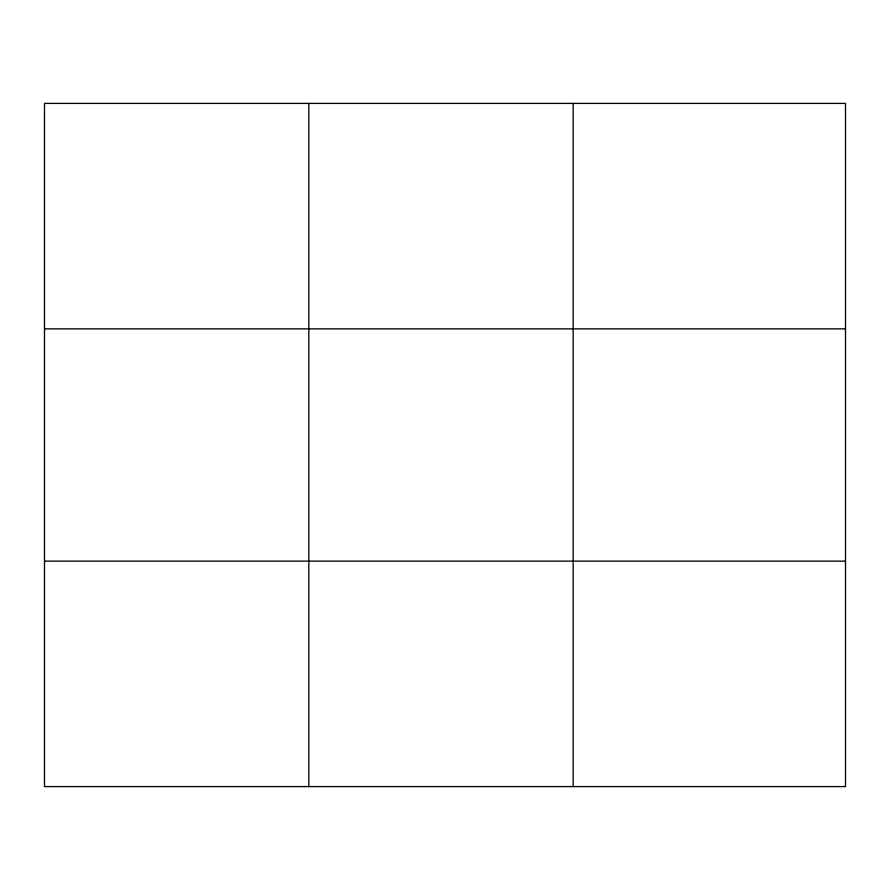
<?xml version="1.0" encoding="UTF-8"?>
<svg xmlns="http://www.w3.org/2000/svg" width="890" height="890" viewBox="0 0 890 890"><rect width="100%" height="100%" fill="white"/><g stroke="black" fill="none" stroke-linecap="round" stroke-linejoin="round"><path stroke-width="1.33" d="M308.83 786.593L308.83 103.407M573.16 786.593L573.16 103.407M44.5 328.855L845.5 328.855M44.5 561.145L845.5 561.145M845.5 766.101L845.5 786.593L44.5 786.593L44.5 103.407L845.5 103.407L845.5 766.101"/></g></svg>
